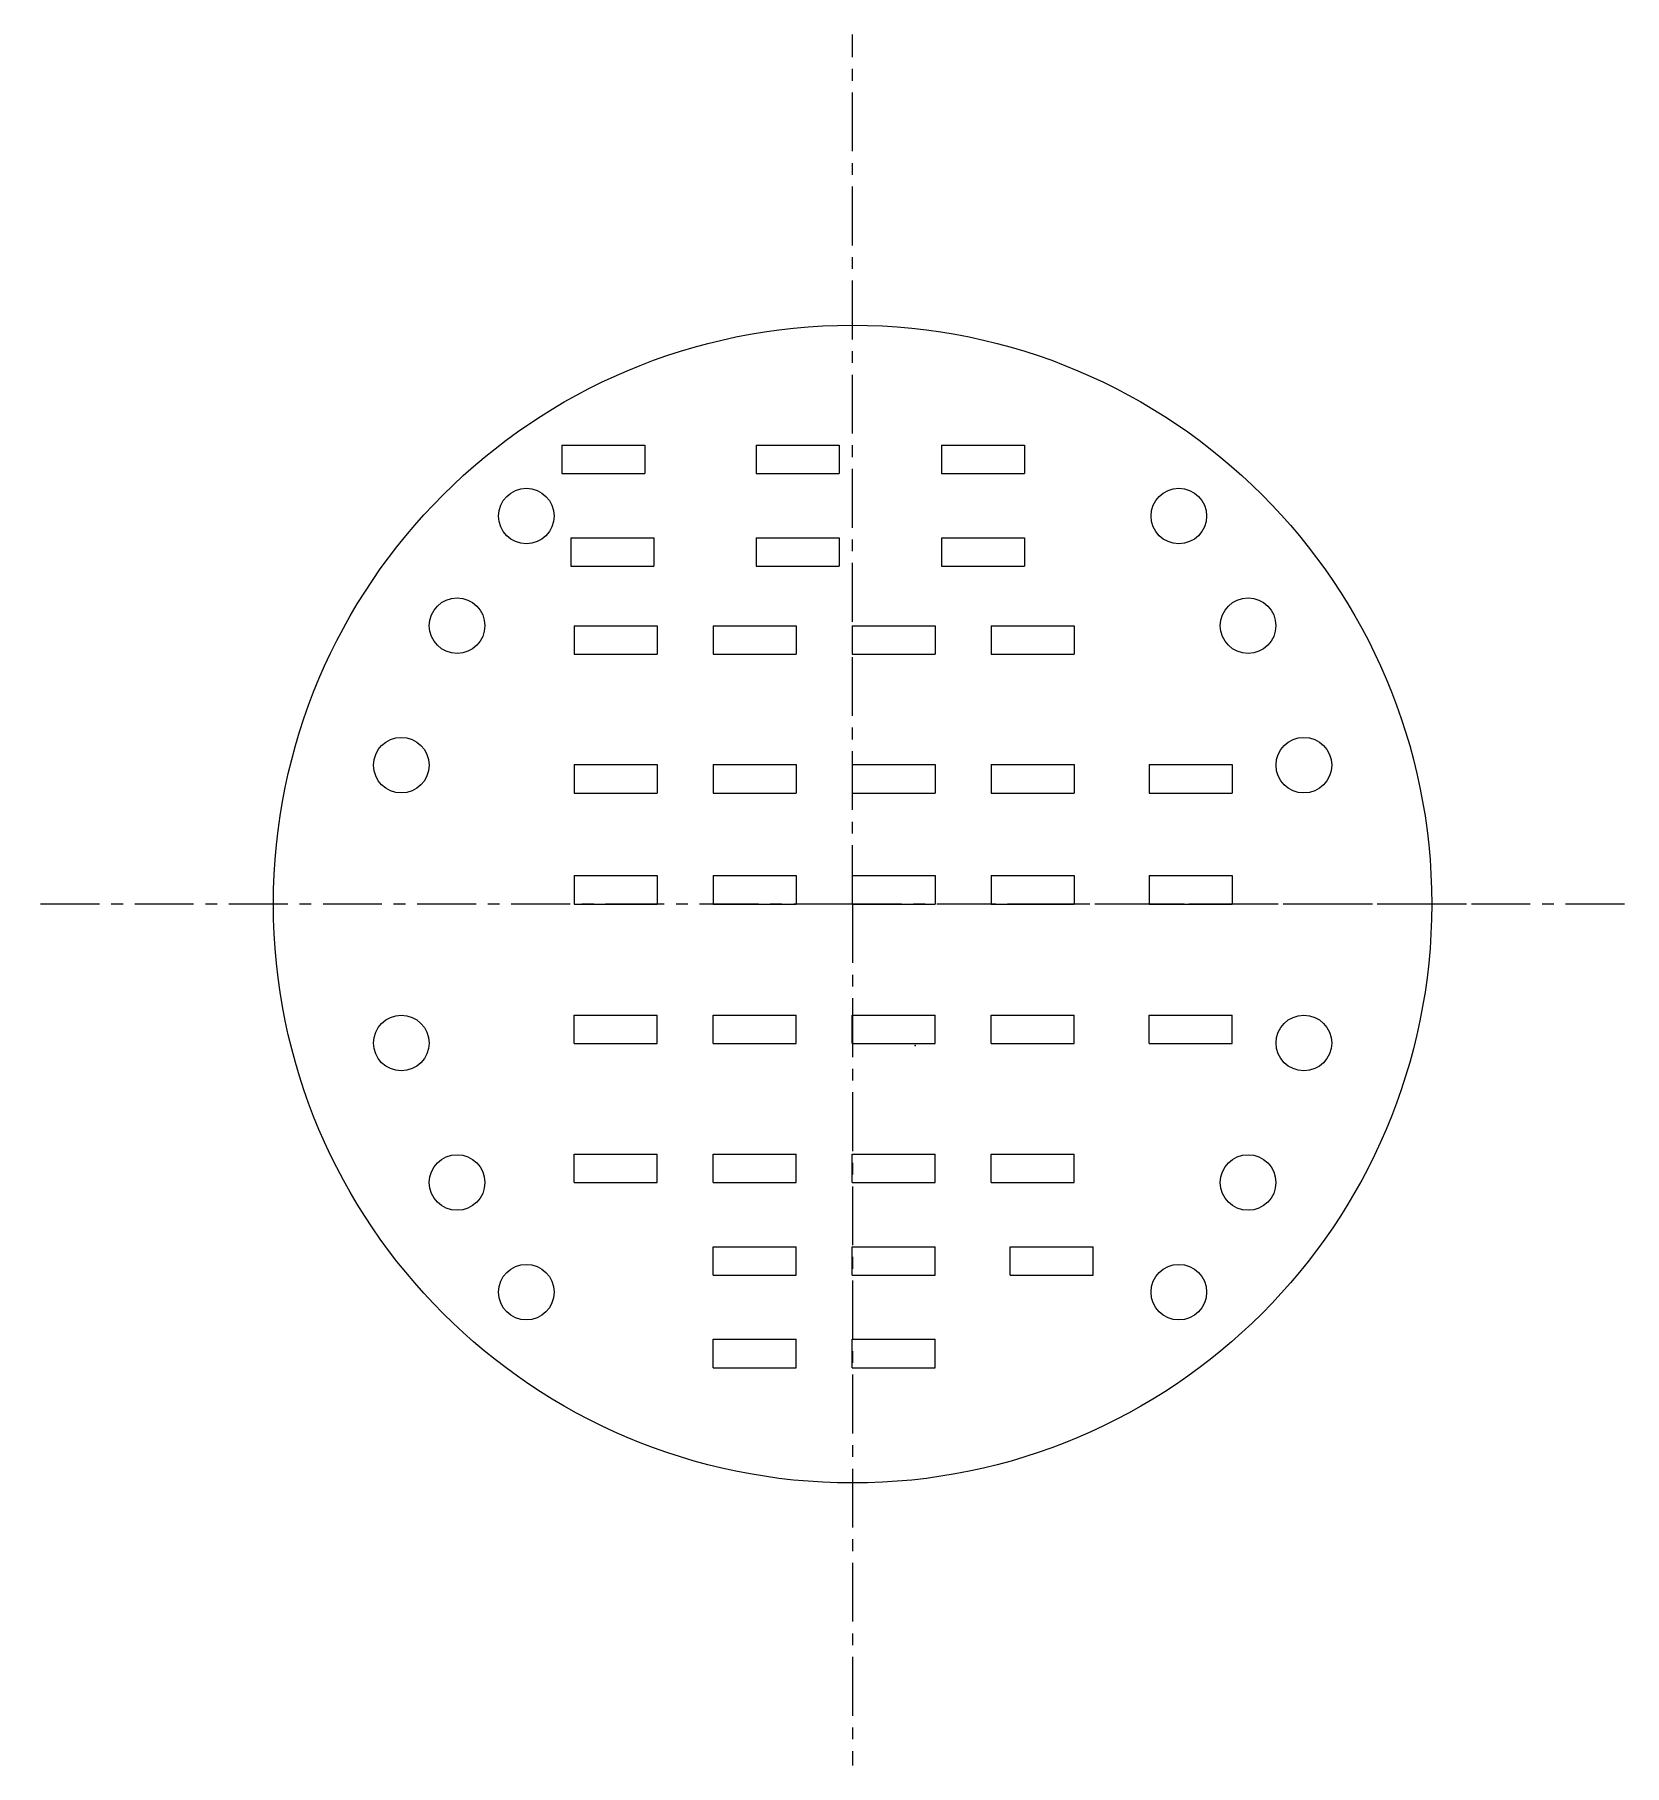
# Model space of a CAD drawing. Header units: millimetres. Extents: x -177 to 167, y -186 to 188.
import ezdxf

# ---------------------------------------------------------------- set-up
doc = ezdxf.new("R2010")
doc.units = ezdxf.units.MM
doc.header["$PDSIZE"] = -1
doc.linetypes.add('CENTERX2', pattern=[20.32, 12.7, -2.54, 2.54, -2.54])

msp = doc.modelspace()

# ---------------------------------------------------------------- linework, layer by layer
at = {"color": 7, "linetype": 'CENTERX2'}
for p, q in [((0, 0), (0, 187.74)), ((0, 0), (-176.56, 0)), ((132.51, 0), (0, 0)), ((0, 0), (0, -185.98)), ((166.59, 0), (34.08, 0))]:
    msp.add_line(p, q, dxfattribs=at)
at = {"color": 7, "linetype": 'Continuous'}
for p, q in [((-62.75, 99.11), (-44.83, 99.11)), ((-62.75, 99.11), (-62.75, 92.97)), ((-62.75, 99.11), (-44.83, 99.11)), ((-62.75, 99.11), (-62.75, 92.97)), ((-44.83, 99.11), (-44.83, 92.97)), ((-44.83, 99.11), (-44.83, 92.97)), ((-20.81, 99.11), (-2.9, 99.11)), ((-20.81, 99.11), (-20.81, 92.97)), ((-20.81, 99.11), (-2.9, 99.11)), ((-20.81, 99.11), (-20.81, 92.97)), ((-2.9, 99.11), (-2.9, 92.97)), ((-2.9, 99.11), (-2.9, 92.97)), ((19.19, 99.11), (37.1, 99.11)), ((19.19, 99.11), (19.19, 92.97)), ((37.1, 99.11), (37.1, 92.97)), ((-62.75, 92.97), (-44.83, 92.97)), ((-62.75, 92.97), (-44.83, 92.97)), ((-20.81, 92.97), (-2.9, 92.97)), ((-20.81, 92.97), (-2.9, 92.97)), ((19.19, 92.97), (37.1, 92.97)), ((-60.81, 79.11), (-42.9, 79.11)), ((-60.81, 79.11), (-60.81, 72.97)), ((-42.9, 79.11), (-42.9, 72.97)), ((-20.81, 79.11), (-2.9, 79.11)), ((-20.81, 79.11), (-20.81, 72.97)), ((-2.9, 79.11), (-2.9, 72.97)), ((19.19, 79.11), (37.1, 79.11)), ((19.19, 79.11), (19.19, 72.97)), ((37.1, 79.11), (37.1, 72.97)), ((-60.81, 72.97), (-42.9, 72.97)), ((-20.81, 72.97), (-2.9, 72.97)), ((19.19, 72.97), (37.1, 72.97)), ((-60.07, 60.12), (-42.16, 60.12)), ((-60.07, 60.12), (-60.07, 53.98)), ((-42.16, 60.12), (-42.16, 53.98)), ((-30.07, 60.12), (-12.16, 60.12)), ((-30.07, 60.12), (-30.07, 53.98)), ((-12.16, 60.12), (-12.16, 53.98)), ((-0.07, 60.12), (17.84, 60.12)), ((-0.07, 60.12), (-0.07, 53.98)), ((17.84, 60.12), (17.84, 53.98)), ((29.93, 60.12), (47.84, 60.12)), ((29.93, 60.12), (29.93, 53.98)), ((47.84, 60.12), (47.84, 53.98)), ((-60.07, 53.98), (-42.16, 53.98)), ((-30.07, 53.98), (-12.16, 53.98)), ((-0.07, 53.98), (17.84, 53.98)), ((29.93, 53.98), (47.84, 53.98)), ((-60.07, 30.12), (-60.07, 23.98)), ((-60.07, 30.12), (-42.16, 30.12)), ((-42.16, 30.12), (-42.16, 23.98)), ((-30.07, 30.12), (-12.16, 30.12)), ((-30.07, 30.12), (-30.07, 23.98)), ((-12.16, 30.12), (-12.16, 23.98)), ((-0.07, 30.12), (17.84, 30.12)), ((-0.07, 30.12), (-0.07, 23.98)), ((17.84, 30.12), (17.84, 23.98)), ((29.93, 30.12), (47.84, 30.12)), ((29.93, 30.12), (29.93, 23.98)), ((47.84, 30.12), (47.84, 23.98)), ((64, 30.12), (81.92, 30.12)), ((64, 30.12), (64, 23.98)), ((81.92, 30.12), (81.92, 23.98)), ((-60.07, 23.98), (-42.16, 23.98)), ((-30.07, 23.98), (-12.16, 23.98)), ((-0.07, 23.98), (17.84, 23.98)), ((29.93, 23.98), (47.84, 23.98)), ((64, 23.98), (81.92, 23.98)), ((-60.07, 6.14), (-42.16, 6.14)), ((-60.07, 6.14), (-60.07, 0)), ((-42.16, 6.14), (-42.16, 0)), ((-30.07, 6.14), (-30.07, 0)), ((-30.07, 6.14), (-12.16, 6.14)), ((-12.16, 6.14), (-12.16, 0)), ((-0.07, 6.14), (17.84, 6.14)), ((-0.07, 6.14), (-0.07, 0)), ((17.84, 6.14), (17.84, 0)), ((29.93, 6.14), (29.93, 0)), ((29.93, 6.14), (47.84, 6.14)), ((47.84, 6.14), (47.84, 0)), ((64, 6.14), (81.92, 6.14)), ((64, 6.14), (64, 0)), ((81.92, 6.14), (81.92, 0)), ((-60.07, 0), (-42.16, 0)), ((-30.07, 0), (-12.16, 0)), ((-0.07, 0), (17.84, 0)), ((29.93, 0), (47.84, 0)), ((64, 0), (81.92, 0)), ((-60.07, -30.12), (-60.07, -23.98)), ((-60.07, -23.98), (-42.16, -23.98)), ((-42.16, -30.12), (-42.16, -23.98)), ((-30.07, -30.12), (-30.07, -23.98)), ((-30.07, -23.98), (-12.16, -23.98)), ((-12.16, -30.12), (-12.16, -23.98)), ((-0.07, -30.12), (-0.07, -23.98)), ((-0.07, -23.98), (17.84, -23.98)), ((17.84, -30.12), (17.84, -23.98)), ((29.93, -30.12), (29.93, -23.98)), ((29.93, -23.98), (47.84, -23.98)), ((47.84, -30.12), (47.84, -23.98)), ((64, -30.12), (64, -23.98)), ((64, -23.98), (81.92, -23.98)), ((81.92, -30.12), (81.92, -23.98)), ((-60.07, -30.12), (-42.16, -30.12)), ((-30.07, -30.12), (-12.16, -30.12)), ((-0.07, -30.12), (17.84, -30.12)), ((29.93, -30.12), (47.84, -30.12)), ((64, -30.12), (81.92, -30.12)), ((-60.07, -60.12), (-60.07, -53.98)), ((-60.07, -53.98), (-42.16, -53.98)), ((-42.16, -60.12), (-42.16, -53.98)), ((-30.07, -60.12), (-30.07, -53.98)), ((-30.07, -53.98), (-12.16, -53.98)), ((-12.16, -60.12), (-12.16, -53.98)), ((-0.07, -60.12), (-0.07, -53.98)), ((-0.07, -53.98), (17.84, -53.98)), ((17.84, -60.12), (17.84, -53.98)), ((29.93, -60.12), (29.93, -53.98)), ((29.93, -53.98), (47.84, -53.98)), ((47.84, -60.12), (47.84, -53.98)), ((-60.07, -60.12), (-42.16, -60.12)), ((-30.07, -60.12), (-12.16, -60.12)), ((-0.07, -60.12), (17.84, -60.12)), ((29.93, -60.12), (47.84, -60.12)), ((-30.07, -73.98), (-12.16, -73.98)), ((-30.07, -80.12), (-30.07, -73.98)), ((-12.16, -80.12), (-12.16, -73.98)), ((-0.07, -80.12), (-0.07, -73.98)), ((-0.07, -73.98), (17.84, -73.98)), ((17.84, -80.12), (17.84, -73.98)), ((34, -80.12), (34, -73.98)), ((34, -73.98), (51.92, -73.98)), ((51.92, -80.12), (51.92, -73.98)), ((-30.07, -80.12), (-12.16, -80.12)), ((-0.07, -80.12), (17.84, -80.12)), ((34, -80.12), (51.92, -80.12)), ((-30.07, -93.98), (-12.16, -93.98)), ((-30.07, -100.12), (-30.07, -93.98)), ((-12.16, -100.12), (-12.16, -93.98)), ((-0.07, -100.12), (-0.07, -93.98)), ((-0.07, -93.98), (17.84, -93.98)), ((17.84, -100.12), (17.84, -93.98)), ((-30.07, -100.12), (-12.16, -100.12)), ((-0.07, -100.12), (17.84, -100.12))]:
    msp.add_line(p, q, dxfattribs=at)
for centre, radius in [((0, 0), 125), ((-70.42, 83.79), 6), ((70.42, 83.79), 6), ((-85.37, 60.12), 6), ((85.37, 60.12), 6), ((-97.41, 30), 6), ((97.41, 30), 6), ((-97.41, -30), 6), ((97.41, -30), 6), ((-85.37, -60.12), 6), ((85.37, -60.12), 6), ((-70.42, -83.79), 6), ((70.42, -83.79), 6)]:
    msp.add_circle(centre, radius, dxfattribs=at)
msp.add_point((13.52, -30.51), dxfattribs=at)

doc.saveas('drawing.dxf')
